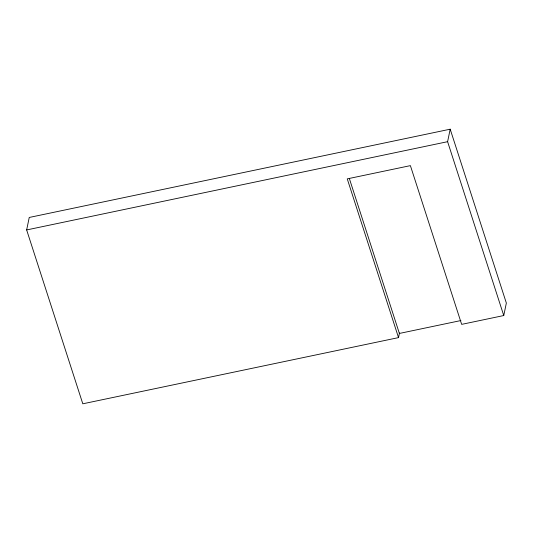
<?xml version="1.0" encoding="UTF-8"?>
<svg xmlns="http://www.w3.org/2000/svg" width="533" height="533" viewBox="0 0 533 533"><rect width="100%" height="100%" fill="white"/><g stroke="black" fill="none" stroke-linecap="round" stroke-linejoin="round"><path stroke-width="0.8" d="M26.65 229.943L29.242 217.457L450.192 129.193L506.35 303.057L503.758 315.543L461.665 324.37L410.39 165.63L347.25 178.868L398.524 337.609L82.808 403.807L26.65 229.943L447.607 141.685L450.192 129.193M398.524 337.609L399.49 332.925M460.912 320.546L399.384 333.445L349.388 178.655M447.607 141.685L503.758 315.543"/></g></svg>
